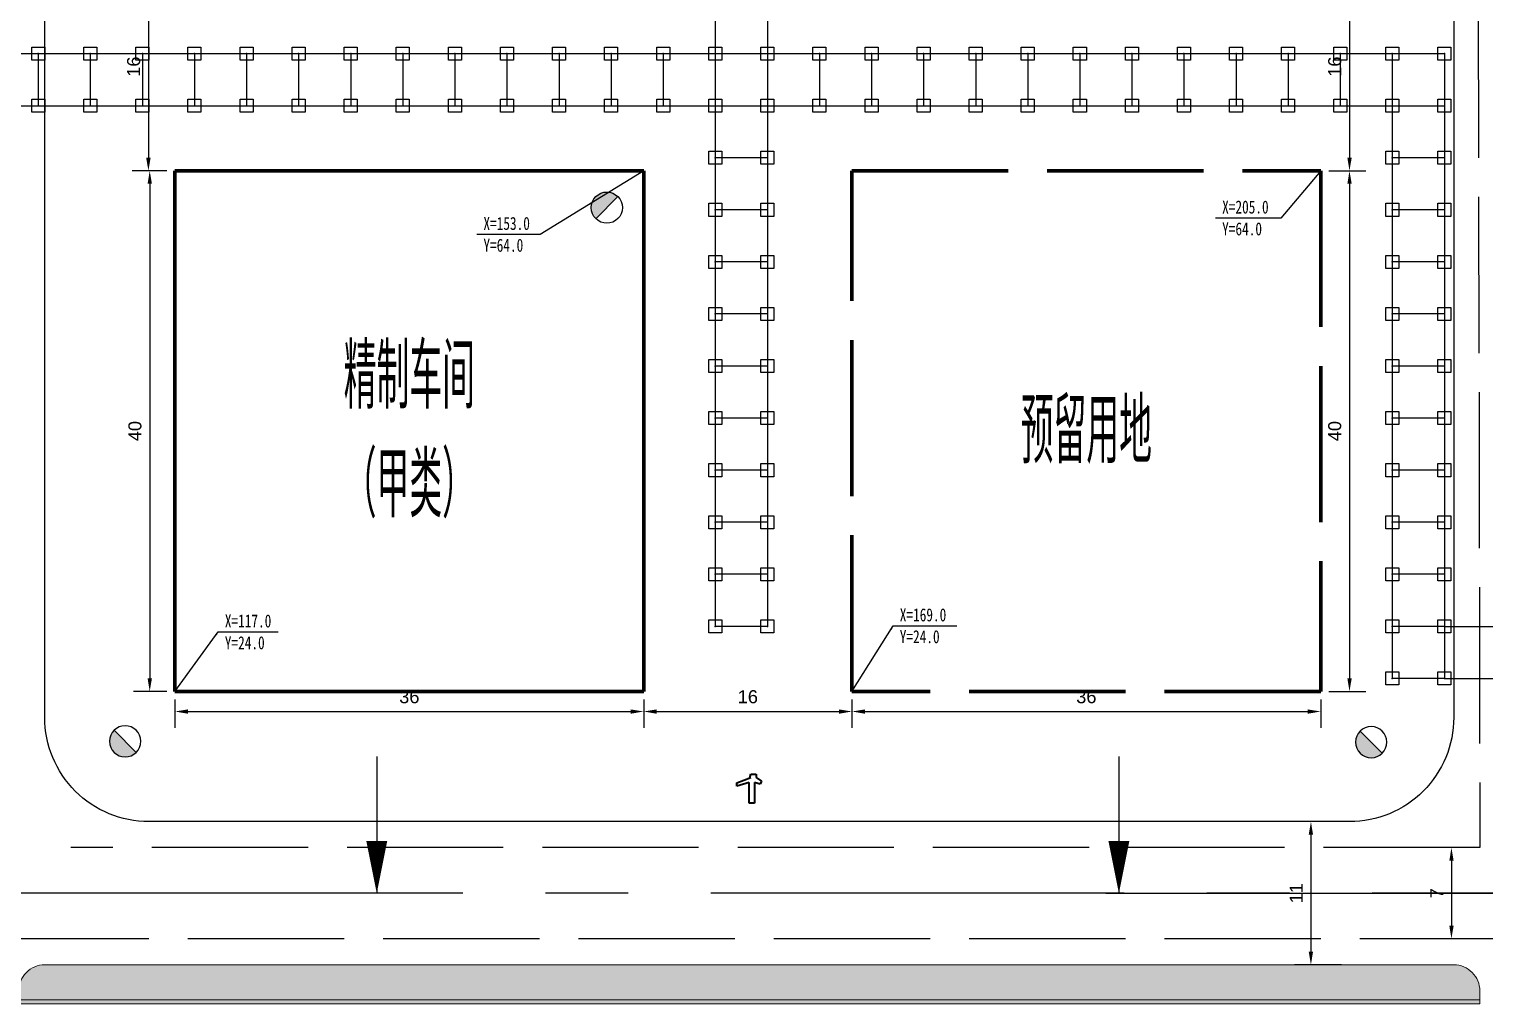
# Model space of a CAD drawing. Header units: millimetres. Extents: x 3176 to 4017, y 1682 to 2277.
# Drawn here: x 3422 to 3533.8, y 1989.2 to 2064.1 of the extents above; entities that cross this region are included whole.
import ezdxf

# ---------------------------------------------------------------- set-up
doc = ezdxf.new("R2010")
doc.units = ezdxf.units.MM
doc.linetypes.add('ACAD_ISO02W100', pattern=[15, 12, -3])
doc.linetypes.add('CENTER', pattern=[50.8, 31.75, -6.35, 6.35, -6.35])
for name, color, linetype, lineweight in [('05-建筑外围', 7, 'Continuous', 25), ('10-车间', 20, 'Continuous', 80), ('11-预留空地', 240, 'ACAD_ISO02W100', 80), ('14-消防', 12, 'Continuous', 25), ('15-管廊', 130, 'Continuous', 25), ('19-楼梯 @ 1', 126, 'Continuous', 25), ('21-消防路线', 30, 'Continuous', 25), ('23-标注', 7, 'Continuous', 25), ('25-坐标2', 7, 'Continuous', 25), ('3-围墙', 140, 'Continuous', 20), ('4-人行道内外沿', 7, 'Continuous', 20), ('5-道路线', 7, 'ACAD_ISO02W100', 25), ('6-道路中心黄线', 50, 'CENTER', 25)]:
    doc.layers.add(name, color=color, linetype=linetype, lineweight=lineweight)
doc.styles.add('5mm', font='gbenor.shx', dxfattribs={"width": 0.7, "height": 5, "bigfont": 'gbcbig.shx'})
doc.styles.add('Dim_Coord', font='txt', dxfattribs={"width": 0.75})
doc.styles.get("Standard").update_dxf_attribs({"font": 'arial.ttf'})
doc.dimstyles.new('ISO-25', dxfattribs={"dimtxt": 1, "dimasz": 1, "dimexe": 1.25, "dimexo": 0.625, "dimtad": 1, "dimdec": 1, "dimtxsty": 'Standard', "dimcen": 2.5, "dimadec": 0, "dimazin": 0, "dimtfac": 1, "dimtdec": 1, "dimtmove": 0, "dimatfit": 3, "dimfxl": 0, "dimarcsym": 0})

# ---------------------------------------------------------------- blocks, each defined once
blk = doc.blocks.new('消防拴')
at = {"layer": '6-道路中心黄线', "true_color": 0x991b1e}
h = blk.add_hatch(color=244, dxfattribs=at)
h.dxf.hatch_style = 1
h.paths.add_polyline_path([(2870.02, 1133.54, 0.668179), (2867.97, 1132.69, 0.198912), (2868.32, 1131.84)])
at = {"layer": '14-消防'}
blk.add_line((2868.32, 1131.84), (2870.02, 1133.54), dxfattribs=at)
blk.add_circle((2869.17, 1132.69), 1.2, dxfattribs=at)
blk = doc.blocks.new('*D38')
at = {"layer": '23-标注', "color": 0, "lineweight": -2, "transparency": 16777216}
for p, q in [((3432.56, 2053.17), (3430, 2053.17)), ((3431.25, 2052.17), (3431.25, 2014.17)), ((3432.56, 2013.17), (3430, 2013.17))]:
    blk.add_line(p, q, dxfattribs=at)
at = {"layer": '23-标注', "color": 0, "transparency": 16777216}
for points in [[(3431.09, 2052.17), (3431.42, 2052.17), (3431.25, 2053.17)], [(3431.09, 2014.17), (3431.42, 2014.17), (3431.25, 2013.17)]]:
    blk.add_solid(points, dxfattribs=at)
at = {"layer": 'Defpoints', "color": 0, "transparency": 16777216}
for p in [(3433.19, 2053.17), (3431.25, 2013.17), (3433.19, 2013.17)]:
    blk.add_point(p, dxfattribs=at)
at = {"layer": '23-标注', "color": 0, "transparency": 16777216, "insert": (3430.12, 2033.17), "char_height": 1, "attachment_point": 5, "rotation": 90}
blk.add_mtext('40', dxfattribs=at)
blk = doc.blocks.new('*D63')
at = {"layer": '23-标注', "color": 0, "lineweight": -2, "transparency": 16777216}
for p, q in [((3532.78, 2001.17), (3529.98, 2001.17)), ((3531.23, 2000.17), (3531.23, 1995.17)), ((3532.78, 1994.17), (3529.98, 1994.17))]:
    blk.add_line(p, q, dxfattribs=at)
at = {"layer": '23-标注', "color": 0, "transparency": 16777216}
for points in [[(3531.07, 2000.17), (3531.4, 2000.17), (3531.23, 2001.17)], [(3531.07, 1995.17), (3531.4, 1995.17), (3531.23, 1994.17)]]:
    blk.add_solid(points, dxfattribs=at)
at = {"layer": 'Defpoints', "color": 0, "transparency": 16777216}
for p in [(3533.41, 2001.17), (3531.23, 1994.17), (3533.41, 1994.17)]:
    blk.add_point(p, dxfattribs=at)
at = {"layer": '23-标注', "color": 0, "transparency": 16777216, "insert": (3530.11, 1997.67), "char_height": 1, "attachment_point": 5, "rotation": 90}
blk.add_mtext('7', dxfattribs=at)
blk = doc.blocks.new('*D64')
at = {"layer": '23-标注', "color": 0, "lineweight": -2, "transparency": 16777216}
for p, q in [((3522.78, 2003.17), (3519.19, 2003.17)), ((3520.44, 2002.17), (3520.44, 1993.17)), ((3522.78, 1992.17), (3519.19, 1992.17))]:
    blk.add_line(p, q, dxfattribs=at)
at = {"layer": '23-标注', "color": 0, "transparency": 16777216}
for points in [[(3520.27, 2002.17), (3520.6, 2002.17), (3520.44, 2003.17)], [(3520.27, 1993.17), (3520.6, 1993.17), (3520.44, 1992.17)]]:
    blk.add_solid(points, dxfattribs=at)
at = {"layer": 'Defpoints', "color": 0, "transparency": 16777216}
for p in [(3523.41, 2003.17), (3520.44, 1992.17), (3523.41, 1992.17)]:
    blk.add_point(p, dxfattribs=at)
at = {"layer": '23-标注', "color": 0, "transparency": 16777216, "insert": (3519.31, 1997.67), "char_height": 1, "attachment_point": 5, "rotation": 90}
blk.add_mtext('11', dxfattribs=at)
blk = doc.blocks.new('*D86')
at = {"layer": '23-标注', "color": 0, "lineweight": -2, "transparency": 16777216}
for p, q in [((3432.56, 2069.17), (3429.9, 2069.17)), ((3431.15, 2068.17), (3431.15, 2054.17)), ((3432.56, 2053.17), (3429.9, 2053.17))]:
    blk.add_line(p, q, dxfattribs=at)
at = {"layer": '23-标注', "color": 0, "transparency": 16777216}
for points in [[(3430.98, 2068.17), (3431.32, 2068.17), (3431.15, 2069.17)], [(3430.98, 2054.17), (3431.32, 2054.17), (3431.15, 2053.17)]]:
    blk.add_solid(points, dxfattribs=at)
at = {"layer": 'Defpoints', "color": 0, "transparency": 16777216}
for p in [(3433.19, 2069.17), (3431.15, 2053.17), (3433.19, 2053.17)]:
    blk.add_point(p, dxfattribs=at)
at = {"layer": '23-标注', "color": 0, "transparency": 16777216, "insert": (3430.02, 2061.17), "char_height": 1, "attachment_point": 5, "rotation": 90}
blk.add_mtext('16', dxfattribs=at)
blk = doc.blocks.new('*D87')
at = {"layer": '23-标注', "color": 0, "lineweight": -2, "transparency": 16777216}
for p, q in [((3469.19, 2012.54), (3469.19, 2010.38)), ((3470.19, 2011.63), (3484.19, 2011.63)), ((3485.19, 2012.54), (3485.19, 2010.38))]:
    blk.add_line(p, q, dxfattribs=at)
at = {"layer": '23-标注', "color": 0, "transparency": 16777216}
for points in [[(3470.19, 2011.79), (3470.19, 2011.46), (3469.19, 2011.63)], [(3484.19, 2011.79), (3484.19, 2011.46), (3485.19, 2011.63)]]:
    blk.add_solid(points, dxfattribs=at)
at = {"layer": 'Defpoints', "color": 0, "transparency": 16777216}
for p in [(3469.19, 2013.17), (3485.19, 2013.17), (3485.19, 2011.63)]:
    blk.add_point(p, dxfattribs=at)
at = {"layer": '23-标注', "color": 0, "transparency": 16777216, "insert": (3477.19, 2012.76), "char_height": 1, "attachment_point": 5}
blk.add_mtext('16', dxfattribs=at)
blk = doc.blocks.new('*D88')
at = {"layer": '23-标注', "color": 0, "lineweight": -2, "transparency": 16777216}
for p, q in [((3433.19, 2012.54), (3433.19, 2010.38)), ((3434.19, 2011.63), (3468.19, 2011.63)), ((3469.19, 2012.54), (3469.19, 2010.38))]:
    blk.add_line(p, q, dxfattribs=at)
at = {"layer": '23-标注', "color": 0, "transparency": 16777216}
for points in [[(3434.19, 2011.79), (3434.19, 2011.46), (3433.19, 2011.63)], [(3468.19, 2011.79), (3468.19, 2011.46), (3469.19, 2011.63)]]:
    blk.add_solid(points, dxfattribs=at)
at = {"layer": 'Defpoints', "color": 0, "transparency": 16777216}
for p in [(3433.19, 2013.17), (3469.19, 2013.17), (3469.19, 2011.63)]:
    blk.add_point(p, dxfattribs=at)
at = {"layer": '23-标注', "color": 0, "transparency": 16777216, "insert": (3451.19, 2012.76), "char_height": 1, "attachment_point": 5}
blk.add_mtext('36', dxfattribs=at)
blk = doc.blocks.new('*D90')
at = {"layer": '23-标注', "color": 0, "lineweight": -2, "transparency": 16777216}
for p, q in [((3521.81, 2053.17), (3524.65, 2053.17)), ((3523.4, 2052.17), (3523.4, 2014.17)), ((3521.81, 2013.17), (3524.65, 2013.17))]:
    blk.add_line(p, q, dxfattribs=at)
at = {"layer": '23-标注', "color": 0, "transparency": 16777216}
for points in [[(3523.24, 2052.17), (3523.57, 2052.17), (3523.4, 2053.17)], [(3523.24, 2014.17), (3523.57, 2014.17), (3523.4, 2013.17)]]:
    blk.add_solid(points, dxfattribs=at)
at = {"layer": 'Defpoints', "color": 0, "transparency": 16777216}
for p in [(3521.19, 2053.17), (3521.19, 2013.17), (3523.4, 2013.17)]:
    blk.add_point(p, dxfattribs=at)
at = {"layer": '23-标注', "color": 0, "transparency": 16777216, "insert": (3522.27, 2033.17), "char_height": 1, "attachment_point": 5, "rotation": 90}
blk.add_mtext('40', dxfattribs=at)
blk = doc.blocks.new('*D110')
at = {"layer": '23-标注', "color": 0, "lineweight": -2, "transparency": 16777216}
for p, q in [((3521.81, 2069.17), (3524.65, 2069.17)), ((3523.4, 2068.17), (3523.4, 2054.17)), ((3521.81, 2053.17), (3524.65, 2053.17))]:
    blk.add_line(p, q, dxfattribs=at)
at = {"layer": '23-标注', "color": 0, "transparency": 16777216}
for points in [[(3523.24, 2068.17), (3523.57, 2068.17), (3523.4, 2069.17)], [(3523.24, 2054.17), (3523.57, 2054.17), (3523.4, 2053.17)]]:
    blk.add_solid(points, dxfattribs=at)
at = {"layer": 'Defpoints', "color": 0, "transparency": 16777216}
for p in [(3521.19, 2069.17), (3521.19, 2053.17), (3523.4, 2053.17)]:
    blk.add_point(p, dxfattribs=at)
at = {"layer": '23-标注', "color": 0, "transparency": 16777216, "insert": (3522.27, 2061.17), "char_height": 1, "attachment_point": 5, "rotation": 90}
blk.add_mtext('16', dxfattribs=at)
blk = doc.blocks.new('*D112')
at = {"color": 0, "lineweight": -2, "transparency": 16777216}
for p, q in [((3485.19, 2012.54), (3485.19, 2010.38)), ((3486.19, 2011.63), (3520.19, 2011.63)), ((3521.19, 2012.54), (3521.19, 2010.38))]:
    blk.add_line(p, q, dxfattribs=at)
at = {"color": 0, "transparency": 16777216}
for points in [[(3486.19, 2011.79), (3486.19, 2011.46), (3485.19, 2011.63)], [(3520.19, 2011.79), (3520.19, 2011.46), (3521.19, 2011.63)]]:
    blk.add_solid(points, dxfattribs=at)
at = {"layer": 'Defpoints', "color": 0, "transparency": 16777216}
for p in [(3485.19, 2013.17), (3521.19, 2013.17), (3521.19, 2011.63)]:
    blk.add_point(p, dxfattribs=at)
at = {"color": 0, "transparency": 16777216, "insert": (3503.19, 2012.76), "char_height": 1, "attachment_point": 5}
blk.add_mtext('36', dxfattribs=at)
blk = doc.blocks.new('*U130')
at = {"insert": (-4.88, 0.33), "char_height": 1, "attachment_point": 7, "style": 'Dim_Coord', "bg_fill": 3, "box_fill_scale": 1.15, "bg_fill_color": 256, "bg_fill_transparency": 0}
blk.add_mtext(' X=153.0', dxfattribs=at)
at = {"insert": (-4.88, -0.33), "char_height": 1, "attachment_point": 1, "style": 'Dim_Coord', "bg_fill": 3, "box_fill_scale": 1.15, "bg_fill_color": 256, "bg_fill_transparency": 0}
blk.add_mtext(' Y=64.0', dxfattribs=at)
at = {"color": 0}
blk.add_line((0, 0), (-4.88, 0), dxfattribs=at)
blk = doc.blocks.new('*U131')
at = {"insert": (0, 0.33), "char_height": 1, "attachment_point": 7, "style": 'Dim_Coord', "bg_fill": 3, "box_fill_scale": 1.15, "bg_fill_color": 256, "bg_fill_transparency": 0}
blk.add_mtext(' X=117.0', dxfattribs=at)
at = {"insert": (0, -0.33), "char_height": 1, "attachment_point": 1, "style": 'Dim_Coord', "bg_fill": 3, "box_fill_scale": 1.15, "bg_fill_color": 256, "bg_fill_transparency": 0}
blk.add_mtext(' Y=24.0', dxfattribs=at)
at = {"color": 0}
blk.add_line((0, 0), (4.6, 0), dxfattribs=at)
blk = doc.blocks.new('*U132')
at = {"insert": (0, 0.33), "char_height": 1, "attachment_point": 7, "style": 'Dim_Coord', "bg_fill": 3, "box_fill_scale": 1.15, "bg_fill_color": 256, "bg_fill_transparency": 0}
blk.add_mtext(' X=169.0', dxfattribs=at)
at = {"insert": (0, -0.33), "char_height": 1, "attachment_point": 1, "style": 'Dim_Coord', "bg_fill": 3, "box_fill_scale": 1.15, "bg_fill_color": 256, "bg_fill_transparency": 0}
blk.add_mtext(' Y=24.0', dxfattribs=at)
at = {"color": 0}
blk.add_line((0, 0), (4.88, 0), dxfattribs=at)
blk = doc.blocks.new('*U133')
at = {"insert": (-5.02, 0.33), "char_height": 1, "attachment_point": 7, "style": 'Dim_Coord', "bg_fill": 3, "box_fill_scale": 1.15, "bg_fill_color": 256, "bg_fill_transparency": 0}
blk.add_mtext(' X=205.0', dxfattribs=at)
at = {"insert": (-5.02, -0.33), "char_height": 1, "attachment_point": 1, "style": 'Dim_Coord', "bg_fill": 3, "box_fill_scale": 1.15, "bg_fill_color": 256, "bg_fill_transparency": 0}
blk.add_mtext(' Y=64.0', dxfattribs=at)
at = {"color": 0}
blk.add_line((0, 0), (-5.02, 0), dxfattribs=at)

msp = doc.modelspace()

# ---------------------------------------------------------------- hatches: boundary and pattern name
at = {"layer": '05-建筑外围', "true_color": 0x58ba48}
h = msp.add_hatch(dxfattribs=at)
h.set_pattern_fill('GOST_GLASS', color=85, scale=0.1)
h.set_pattern_definition([(45, (532.95175, 1055.5772), (0.84852814, -9e-17), [0.5, -0.7]), (45, (533.1639, 1055.5772), (0.84852814, -9e-17), [0.2, -1]), (45, (532.95175, 1055.78933), (0.84852814, -9e-17), [0.2, -1])])
edge = h.paths.add_edge_path()
edge.add_line((3533.41, 1989.47), (3533.41, 1990.17))
edge.add_arc((3531.41, 1990.17), 2, 0, 90)
edge.add_line((3531.41, 1992.17), (3423.19, 1992.17))
edge.add_arc((3423.19, 1990.17), 2, 90, 180)
edge.add_line((3421.19, 1990.17), (3421.19, 1989.47))
edge.add_line((3421.19, 1989.47), (3533.41, 1989.47))
at = {"layer": '05-建筑外围'}
h = msp.add_hatch(dxfattribs=at)
h.set_pattern_fill('AR-BRSTD', color=5, scale=0.001)
h.set_pattern_definition([(0, (532.95175, 1055.5772), (0, 0.0677418), []), (90, (532.95175, 1055.5772), (-0.1016, 0.0677418), [0.0677418, -0.0677418])])
h.paths.add_polyline_path([(3533.41, 1989.47), (3421.19, 1989.47), (3421.19, 1989.17), (3533.41, 1989.17)])

# ---------------------------------------------------------------- linework, layer by layer
msp.add_lwpolyline([(3423.19, 2116.17, -0.414214), (3431.19, 2124.17), (3523.41, 2124.17, -0.414214), (3531.41, 2116.17), (3531.41, 2011.17, -0.414214), (3523.41, 2003.17), (3431.19, 2003.17, -0.414214), (3423.19, 2011.17)], format="xyb", close=True, dxfattribs=at)
at = {"layer": '10-车间'}
for p, q in [((3469.19, 2053.17), (3433.19, 2053.17)), ((3433.19, 2053.17), (3433.19, 2013.17)), ((3469.19, 2013.17), (3469.19, 2053.17)), ((3433.19, 2013.17), (3469.19, 2013.17))]:
    msp.add_line(p, q, dxfattribs=at)
at = {"layer": '11-预留空地'}
for p, q in [((3485.19, 2013.17), (3485.19, 2053.17)), ((3485.19, 2053.17), (3521.19, 2053.17)), ((3521.19, 2053.17), (3521.19, 2013.17)), ((3521.19, 2013.17), (3485.19, 2013.17))]:
    msp.add_line(p, q, dxfattribs=at)
at = {"layer": '14-消防', "lineweight": 40}
for p, q in [((3476.34, 2006.16), (3477.43, 2006.57)), ((3476.35, 2005.89), (3476.34, 2006.16)), ((3477.3, 2006.17), (3476.35, 2005.89)), ((3477.3, 2004.59), (3477.3, 2006.17)), ((3477.34, 2006.53), (3477.43, 2006.81)), ((3477.43, 2006.81), (3477.84, 2006.81)), ((3477.43, 2006.57), (3477.43, 2006.57)), ((3478.14, 2006.06), (3477.69, 2006.17)), ((3477.69, 2006.17), (3477.69, 2004.59)), ((3477.84, 2006.81), (3477.84, 2006.55)), ((3477.84, 2006.55), (3478.25, 2006.28)), ((3478.25, 2006.28), (3478.13, 2006.06)), ((3477.69, 2004.59), (3477.3, 2004.59))]:
    msp.add_line(p, q, dxfattribs=at)
at = {"layer": '15-管廊'}
for p, q in [((3474.69, 2066.17), (3474.69, 2062.17)), ((3478.69, 2066.17), (3478.69, 2062.17)), ((3418.69, 2062.17), (3422.69, 2062.17)), ((3422.19, 2062.67), (3423.19, 2062.67)), ((3422.19, 2061.67), (3422.19, 2062.67)), ((3422.69, 2062.17), (3422.69, 2058.17)), ((3422.69, 2062.17), (3426.69, 2062.17)), ((3423.19, 2062.67), (3423.19, 2061.67)), ((3426.19, 2062.67), (3427.19, 2062.67)), ((3426.19, 2061.67), (3426.19, 2062.67)), ((3426.69, 2062.17), (3426.69, 2058.17)), ((3426.69, 2062.17), (3430.69, 2062.17)), ((3427.19, 2062.67), (3427.19, 2061.67)), ((3430.19, 2062.67), (3431.19, 2062.67)), ((3430.19, 2061.67), (3430.19, 2062.67)), ((3430.69, 2062.17), (3430.69, 2058.17)), ((3430.69, 2062.17), (3434.69, 2062.17)), ((3431.19, 2062.67), (3431.19, 2061.67)), ((3434.19, 2062.67), (3435.19, 2062.67)), ((3434.19, 2061.67), (3434.19, 2062.67)), ((3434.69, 2062.17), (3434.69, 2058.17)), ((3434.69, 2062.17), (3438.69, 2062.17)), ((3435.19, 2062.67), (3435.19, 2061.67)), ((3438.19, 2062.67), (3439.19, 2062.67)), ((3438.19, 2061.67), (3438.19, 2062.67)), ((3438.69, 2062.17), (3442.69, 2062.17)), ((3438.69, 2062.17), (3438.69, 2058.17)), ((3439.19, 2062.67), (3439.19, 2061.67)), ((3442.19, 2062.67), (3443.19, 2062.67)), ((3442.19, 2061.67), (3442.19, 2062.67)), ((3442.69, 2062.17), (3442.69, 2058.17)), ((3442.69, 2062.17), (3446.69, 2062.17)), ((3443.19, 2062.67), (3443.19, 2061.67)), ((3446.19, 2062.67), (3447.19, 2062.67)), ((3446.19, 2061.67), (3446.19, 2062.67)), ((3446.69, 2062.17), (3446.69, 2058.17)), ((3446.69, 2062.17), (3450.69, 2062.17)), ((3447.19, 2062.67), (3447.19, 2061.67)), ((3450.19, 2062.67), (3451.19, 2062.67)), ((3450.19, 2061.67), (3450.19, 2062.67)), ((3450.69, 2062.17), (3450.69, 2058.17)), ((3450.69, 2062.17), (3454.69, 2062.17)), ((3451.19, 2062.67), (3451.19, 2061.67)), ((3454.19, 2062.67), (3455.19, 2062.67)), ((3454.19, 2061.67), (3454.19, 2062.67)), ((3454.69, 2062.17), (3454.69, 2058.17)), ((3454.69, 2062.17), (3458.69, 2062.17)), ((3455.19, 2062.67), (3455.19, 2061.67)), ((3458.19, 2062.67), (3459.19, 2062.67)), ((3458.19, 2061.67), (3458.19, 2062.67)), ((3458.69, 2062.17), (3458.69, 2058.17)), ((3458.69, 2062.17), (3462.69, 2062.17)), ((3459.19, 2062.67), (3459.19, 2061.67)), ((3462.19, 2062.67), (3463.19, 2062.67)), ((3462.19, 2061.67), (3462.19, 2062.67)), ((3462.69, 2062.17), (3466.69, 2062.17)), ((3462.69, 2062.17), (3462.69, 2058.17)), ((3463.19, 2062.67), (3463.19, 2061.67)), ((3466.19, 2062.67), (3467.19, 2062.67)), ((3466.19, 2061.67), (3466.19, 2062.67)), ((3466.69, 2062.17), (3466.69, 2058.17)), ((3466.69, 2062.17), (3470.69, 2062.17)), ((3467.19, 2062.67), (3467.19, 2061.67)), ((3470.19, 2062.67), (3471.19, 2062.67)), ((3470.19, 2061.67), (3470.19, 2062.67)), ((3470.69, 2062.17), (3470.69, 2058.17)), ((3470.69, 2062.17), (3474.69, 2062.17)), ((3471.19, 2062.67), (3471.19, 2061.67)), ((3474.19, 2062.67), (3475.19, 2062.67)), ((3474.19, 2061.67), (3474.19, 2062.67)), ((3474.69, 2062.17), (3474.69, 2058.17)), ((3474.69, 2062.17), (3478.69, 2062.17)), ((3475.19, 2062.67), (3475.19, 2061.67)), ((3478.19, 2062.67), (3479.19, 2062.67)), ((3478.19, 2061.67), (3478.19, 2062.67)), ((3478.69, 2062.17), (3478.69, 2058.17)), ((3478.69, 2062.17), (3482.69, 2062.17)), ((3479.19, 2062.67), (3479.19, 2061.67)), ((3482.19, 2062.67), (3483.19, 2062.67)), ((3482.19, 2061.67), (3482.19, 2062.67)), ((3482.69, 2062.17), (3482.69, 2058.17)), ((3482.69, 2062.17), (3486.69, 2062.17)), ((3483.19, 2062.67), (3483.19, 2061.67)), ((3486.19, 2062.67), (3487.19, 2062.67)), ((3486.19, 2061.67), (3486.19, 2062.67)), ((3486.69, 2062.17), (3486.69, 2058.17)), ((3486.69, 2062.17), (3490.69, 2062.17)), ((3487.19, 2062.67), (3487.19, 2061.67)), ((3490.19, 2062.67), (3491.19, 2062.67)), ((3490.19, 2061.67), (3490.19, 2062.67)), ((3490.69, 2062.17), (3490.69, 2058.17)), ((3490.69, 2062.17), (3494.69, 2062.17)), ((3491.19, 2062.67), (3491.19, 2061.67)), ((3494.19, 2062.67), (3495.19, 2062.67)), ((3494.19, 2061.67), (3494.19, 2062.67)), ((3494.69, 2062.17), (3494.69, 2058.17)), ((3494.69, 2062.17), (3498.69, 2062.17)), ((3495.19, 2062.67), (3495.19, 2061.67)), ((3498.19, 2062.67), (3499.19, 2062.67)), ((3498.19, 2061.67), (3498.19, 2062.67)), ((3498.69, 2062.17), (3498.69, 2058.17)), ((3498.69, 2062.17), (3502.69, 2062.17)), ((3499.19, 2062.67), (3499.19, 2061.67)), ((3502.19, 2062.67), (3503.19, 2062.67)), ((3502.19, 2061.67), (3502.19, 2062.67)), ((3502.69, 2062.17), (3502.69, 2058.17)), ((3502.69, 2062.17), (3506.69, 2062.17)), ((3502.69, 2062.17), (3506.69, 2062.17)), ((3503.19, 2062.67), (3503.19, 2061.67)), ((3506.19, 2062.67), (3507.19, 2062.67)), ((3506.19, 2061.67), (3506.19, 2062.67)), ((3506.19, 2062.67), (3507.19, 2062.67)), ((3506.19, 2061.67), (3506.19, 2062.67)), ((3506.69, 2062.17), (3506.69, 2058.17)), ((3506.69, 2062.17), (3506.69, 2058.17)), ((3506.69, 2062.17), (3510.69, 2062.17)), ((3507.19, 2062.67), (3507.19, 2061.67)), ((3507.19, 2062.67), (3507.19, 2061.67)), ((3510.19, 2062.67), (3511.19, 2062.67)), ((3510.19, 2061.67), (3510.19, 2062.67)), ((3510.69, 2062.17), (3510.69, 2058.17)), ((3510.69, 2062.17), (3514.69, 2062.17)), ((3511.19, 2062.67), (3511.19, 2061.67)), ((3514.19, 2062.67), (3515.19, 2062.67)), ((3514.19, 2061.67), (3514.19, 2062.67)), ((3514.69, 2062.17), (3514.69, 2058.17)), ((3514.69, 2062.17), (3518.69, 2062.17)), ((3515.19, 2062.67), (3515.19, 2061.67)), ((3518.19, 2062.67), (3519.19, 2062.67)), ((3518.19, 2061.67), (3518.19, 2062.67)), ((3518.69, 2062.17), (3518.69, 2058.17)), ((3518.69, 2062.17), (3522.69, 2062.17)), ((3519.19, 2062.67), (3519.19, 2061.67)), ((3522.19, 2062.67), (3523.19, 2062.67)), ((3522.19, 2061.67), (3522.19, 2062.67)), ((3522.69, 2062.17), (3522.69, 2058.17)), ((3522.69, 2062.17), (3526.69, 2062.17)), ((3523.19, 2062.67), (3523.19, 2061.67)), ((3526.19, 2062.67), (3527.19, 2062.67)), ((3526.19, 2061.67), (3526.19, 2062.67)), ((3526.69, 2062.17), (3526.69, 2058.17)), ((3526.69, 2062.17), (3530.69, 2062.17)), ((3527.19, 2062.67), (3527.19, 2061.67)), ((3530.19, 2062.67), (3531.19, 2062.67)), ((3530.19, 2061.67), (3530.19, 2062.67)), ((3530.69, 2062.17), (3530.69, 2058.17)), ((3531.19, 2062.67), (3531.19, 2061.67)), ((3423.19, 2061.67), (3422.19, 2061.67)), ((3427.19, 2061.67), (3426.19, 2061.67)), ((3431.19, 2061.67), (3430.19, 2061.67)), ((3435.19, 2061.67), (3434.19, 2061.67)), ((3439.19, 2061.67), (3438.19, 2061.67)), ((3443.19, 2061.67), (3442.19, 2061.67)), ((3447.19, 2061.67), (3446.19, 2061.67)), ((3451.19, 2061.67), (3450.19, 2061.67)), ((3455.19, 2061.67), (3454.19, 2061.67)), ((3459.19, 2061.67), (3458.19, 2061.67)), ((3463.19, 2061.67), (3462.19, 2061.67)), ((3467.19, 2061.67), (3466.19, 2061.67)), ((3471.19, 2061.67), (3470.19, 2061.67)), ((3475.19, 2061.67), (3474.19, 2061.67)), ((3479.19, 2061.67), (3478.19, 2061.67)), ((3483.19, 2061.67), (3482.19, 2061.67)), ((3487.19, 2061.67), (3486.19, 2061.67)), ((3491.19, 2061.67), (3490.19, 2061.67)), ((3495.19, 2061.67), (3494.19, 2061.67)), ((3499.19, 2061.67), (3498.19, 2061.67)), ((3503.19, 2061.67), (3502.19, 2061.67)), ((3507.19, 2061.67), (3506.19, 2061.67)), ((3507.19, 2061.67), (3506.19, 2061.67)), ((3511.19, 2061.67), (3510.19, 2061.67)), ((3515.19, 2061.67), (3514.19, 2061.67)), ((3519.19, 2061.67), (3518.19, 2061.67)), ((3523.19, 2061.67), (3522.19, 2061.67)), ((3527.19, 2061.67), (3526.19, 2061.67)), ((3531.19, 2061.67), (3530.19, 2061.67)), ((3422.19, 2058.67), (3423.19, 2058.67)), ((3422.19, 2057.67), (3422.19, 2058.67)), ((3423.19, 2058.67), (3423.19, 2057.67)), ((3426.19, 2058.67), (3427.19, 2058.67)), ((3426.19, 2057.67), (3426.19, 2058.67)), ((3427.19, 2058.67), (3427.19, 2057.67)), ((3430.19, 2058.67), (3431.19, 2058.67)), ((3430.19, 2057.67), (3430.19, 2058.67)), ((3431.19, 2058.67), (3431.19, 2057.67)), ((3434.19, 2058.67), (3435.19, 2058.67)), ((3434.19, 2057.67), (3434.19, 2058.67)), ((3435.19, 2058.67), (3435.19, 2057.67)), ((3438.19, 2058.67), (3439.19, 2058.67)), ((3438.19, 2057.67), (3438.19, 2058.67)), ((3439.19, 2058.67), (3439.19, 2057.67)), ((3442.19, 2058.67), (3443.19, 2058.67)), ((3442.19, 2057.67), (3442.19, 2058.67)), ((3443.19, 2058.67), (3443.19, 2057.67)), ((3446.19, 2058.67), (3447.19, 2058.67)), ((3446.19, 2057.67), (3446.19, 2058.67)), ((3447.19, 2058.67), (3447.19, 2057.67)), ((3450.19, 2058.67), (3451.19, 2058.67)), ((3450.19, 2057.67), (3450.19, 2058.67)), ((3451.19, 2058.67), (3451.19, 2057.67)), ((3454.19, 2058.67), (3455.19, 2058.67)), ((3454.19, 2057.67), (3454.19, 2058.67)), ((3455.19, 2058.67), (3455.19, 2057.67)), ((3458.19, 2058.67), (3459.19, 2058.67)), ((3458.19, 2057.67), (3458.19, 2058.67)), ((3459.19, 2058.67), (3459.19, 2057.67)), ((3462.19, 2058.67), (3463.19, 2058.67)), ((3462.19, 2057.67), (3462.19, 2058.67)), ((3463.19, 2058.67), (3463.19, 2057.67)), ((3466.19, 2058.67), (3467.19, 2058.67)), ((3466.19, 2057.67), (3466.19, 2058.67)), ((3467.19, 2058.67), (3467.19, 2057.67)), ((3470.19, 2058.67), (3471.19, 2058.67)), ((3470.19, 2057.67), (3470.19, 2058.67)), ((3471.19, 2058.67), (3471.19, 2057.67)), ((3474.19, 2058.67), (3475.19, 2058.67)), ((3474.19, 2057.67), (3474.19, 2058.67)), ((3475.19, 2058.67), (3475.19, 2057.67)), ((3478.19, 2058.67), (3479.19, 2058.67)), ((3478.19, 2057.67), (3478.19, 2058.67)), ((3479.19, 2058.67), (3479.19, 2057.67)), ((3482.19, 2058.67), (3483.19, 2058.67)), ((3482.19, 2057.67), (3482.19, 2058.67)), ((3483.19, 2058.67), (3483.19, 2057.67)), ((3486.19, 2058.67), (3487.19, 2058.67)), ((3486.19, 2057.67), (3486.19, 2058.67)), ((3487.19, 2058.67), (3487.19, 2057.67)), ((3490.19, 2058.67), (3491.19, 2058.67)), ((3490.19, 2057.67), (3490.19, 2058.67)), ((3491.19, 2058.67), (3491.19, 2057.67)), ((3494.19, 2058.67), (3495.19, 2058.67)), ((3494.19, 2057.67), (3494.19, 2058.67)), ((3495.19, 2058.67), (3495.19, 2057.67)), ((3498.19, 2058.67), (3499.19, 2058.67)), ((3498.19, 2057.67), (3498.19, 2058.67)), ((3499.19, 2058.67), (3499.19, 2057.67)), ((3502.19, 2058.67), (3503.19, 2058.67)), ((3502.19, 2057.67), (3502.19, 2058.67)), ((3503.19, 2058.67), (3503.19, 2057.67)), ((3506.19, 2058.67), (3507.19, 2058.67)), ((3506.19, 2057.67), (3506.19, 2058.67)), ((3506.19, 2058.67), (3507.19, 2058.67)), ((3506.19, 2057.67), (3506.19, 2058.67)), ((3507.19, 2058.67), (3507.19, 2057.67)), ((3507.19, 2058.67), (3507.19, 2057.67)), ((3510.19, 2058.67), (3511.19, 2058.67)), ((3510.19, 2057.67), (3510.19, 2058.67)), ((3511.19, 2058.67), (3511.19, 2057.67)), ((3514.19, 2058.67), (3515.19, 2058.67)), ((3514.19, 2057.67), (3514.19, 2058.67)), ((3515.19, 2058.67), (3515.19, 2057.67)), ((3518.19, 2058.67), (3519.19, 2058.67)), ((3518.19, 2057.67), (3518.19, 2058.67)), ((3519.19, 2058.67), (3519.19, 2057.67)), ((3522.19, 2058.67), (3523.19, 2058.67)), ((3522.19, 2057.67), (3522.19, 2058.67)), ((3523.19, 2058.67), (3523.19, 2057.67)), ((3526.19, 2058.67), (3527.19, 2058.67)), ((3526.19, 2057.67), (3526.19, 2058.67)), ((3527.19, 2058.67), (3527.19, 2057.67)), ((3530.19, 2058.67), (3531.19, 2058.67)), ((3530.19, 2057.67), (3530.19, 2058.67)), ((3531.19, 2058.67), (3531.19, 2057.67)), ((3418.69, 2058.17), (3422.69, 2058.17)), ((3423.19, 2057.67), (3422.19, 2057.67)), ((3422.69, 2058.17), (3426.69, 2058.17)), ((3427.19, 2057.67), (3426.19, 2057.67)), ((3426.69, 2058.17), (3430.69, 2058.17)), ((3431.19, 2057.67), (3430.19, 2057.67)), ((3430.69, 2058.17), (3434.69, 2058.17)), ((3435.19, 2057.67), (3434.19, 2057.67)), ((3434.69, 2058.17), (3438.69, 2058.17)), ((3439.19, 2057.67), (3438.19, 2057.67)), ((3438.69, 2058.17), (3442.69, 2058.17)), ((3443.19, 2057.67), (3442.19, 2057.67)), ((3442.69, 2058.17), (3446.69, 2058.17)), ((3447.19, 2057.67), (3446.19, 2057.67)), ((3446.69, 2058.17), (3450.69, 2058.17)), ((3451.19, 2057.67), (3450.19, 2057.67)), ((3450.69, 2058.17), (3454.69, 2058.17)), ((3455.19, 2057.67), (3454.19, 2057.67)), ((3454.69, 2058.17), (3458.69, 2058.17)), ((3459.19, 2057.67), (3458.19, 2057.67)), ((3458.69, 2058.17), (3462.69, 2058.17)), ((3463.19, 2057.67), (3462.19, 2057.67)), ((3462.69, 2058.17), (3466.69, 2058.17)), ((3467.19, 2057.67), (3466.19, 2057.67)), ((3466.69, 2058.17), (3470.69, 2058.17)), ((3471.19, 2057.67), (3470.19, 2057.67)), ((3470.69, 2058.17), (3474.69, 2058.17)), ((3475.19, 2057.67), (3474.19, 2057.67)), ((3474.69, 2058.17), (3478.69, 2058.17)), ((3474.69, 2058.17), (3474.69, 2054.17)), ((3479.19, 2057.67), (3478.19, 2057.67)), ((3478.69, 2058.17), (3482.69, 2058.17)), ((3478.69, 2058.17), (3478.69, 2054.17)), ((3483.19, 2057.67), (3482.19, 2057.67)), ((3482.69, 2058.17), (3486.69, 2058.17)), ((3487.19, 2057.67), (3486.19, 2057.67)), ((3486.69, 2058.17), (3490.69, 2058.17)), ((3491.19, 2057.67), (3490.19, 2057.67)), ((3490.69, 2058.17), (3494.69, 2058.17)), ((3495.19, 2057.67), (3494.19, 2057.67)), ((3494.69, 2058.17), (3498.69, 2058.17)), ((3499.19, 2057.67), (3498.19, 2057.67)), ((3498.69, 2058.17), (3502.69, 2058.17)), ((3503.19, 2057.67), (3502.19, 2057.67)), ((3502.69, 2058.17), (3506.69, 2058.17)), ((3502.69, 2058.17), (3506.69, 2058.17)), ((3507.19, 2057.67), (3506.19, 2057.67)), ((3507.19, 2057.67), (3506.19, 2057.67)), ((3506.69, 2058.17), (3510.69, 2058.17)), ((3511.19, 2057.67), (3510.19, 2057.67)), ((3510.69, 2058.17), (3514.69, 2058.17)), ((3515.19, 2057.67), (3514.19, 2057.67)), ((3514.69, 2058.17), (3518.69, 2058.17)), ((3519.19, 2057.67), (3518.19, 2057.67)), ((3518.69, 2058.17), (3522.69, 2058.17)), ((3523.19, 2057.67), (3522.19, 2057.67)), ((3522.69, 2058.17), (3526.69, 2058.17)), ((3527.19, 2057.67), (3526.19, 2057.67)), ((3526.69, 2058.17), (3530.69, 2058.17)), ((3526.69, 2058.17), (3526.69, 2054.17)), ((3531.19, 2057.67), (3530.19, 2057.67)), ((3530.69, 2058.17), (3530.69, 2054.17)), ((3474.19, 2053.67), (3474.19, 2054.67)), ((3474.19, 2054.67), (3475.19, 2054.67)), ((3478.69, 2054.17), (3474.69, 2054.17)), ((3474.69, 2054.17), (3474.69, 2050.17)), ((3475.19, 2054.67), (3475.19, 2053.67)), ((3478.19, 2053.67), (3478.19, 2054.67)), ((3478.19, 2054.67), (3479.19, 2054.67)), ((3478.69, 2054.17), (3478.69, 2050.17)), ((3479.19, 2054.67), (3479.19, 2053.67)), ((3526.19, 2053.67), (3526.19, 2054.67)), ((3526.19, 2054.67), (3527.19, 2054.67)), ((3530.69, 2054.17), (3526.69, 2054.17)), ((3526.69, 2054.17), (3526.69, 2050.17)), ((3527.19, 2054.67), (3527.19, 2053.67)), ((3530.19, 2053.67), (3530.19, 2054.67)), ((3530.19, 2054.67), (3531.19, 2054.67)), ((3530.69, 2054.17), (3530.69, 2050.17)), ((3531.19, 2054.67), (3531.19, 2053.67)), ((3475.19, 2053.67), (3474.19, 2053.67)), ((3479.19, 2053.67), (3478.19, 2053.67)), ((3527.19, 2053.67), (3526.19, 2053.67)), ((3531.19, 2053.67), (3530.19, 2053.67)), ((3474.19, 2049.67), (3474.19, 2050.67)), ((3474.19, 2050.67), (3475.19, 2050.67)), ((3475.19, 2050.67), (3475.19, 2049.67)), ((3478.19, 2049.67), (3478.19, 2050.67)), ((3478.19, 2050.67), (3479.19, 2050.67)), ((3479.19, 2050.67), (3479.19, 2049.67)), ((3526.19, 2049.67), (3526.19, 2050.67)), ((3526.19, 2050.67), (3527.19, 2050.67)), ((3527.19, 2050.67), (3527.19, 2049.67)), ((3530.19, 2049.67), (3530.19, 2050.67)), ((3530.19, 2050.67), (3531.19, 2050.67)), ((3531.19, 2050.67), (3531.19, 2049.67)), ((3475.19, 2049.67), (3474.19, 2049.67)), ((3478.69, 2050.17), (3474.69, 2050.17)), ((3474.69, 2050.17), (3474.69, 2046.17)), ((3479.19, 2049.67), (3478.19, 2049.67)), ((3478.69, 2050.17), (3478.69, 2046.17)), ((3527.19, 2049.67), (3526.19, 2049.67)), ((3530.69, 2050.17), (3526.69, 2050.17)), ((3526.69, 2050.17), (3526.69, 2046.17)), ((3531.19, 2049.67), (3530.19, 2049.67)), ((3530.69, 2050.17), (3530.69, 2046.17)), ((3474.19, 2045.67), (3474.19, 2046.67)), ((3474.19, 2046.67), (3475.19, 2046.67)), ((3478.69, 2046.17), (3474.69, 2046.17)), ((3474.69, 2046.17), (3474.69, 2042.17)), ((3475.19, 2046.67), (3475.19, 2045.67)), ((3478.19, 2045.67), (3478.19, 2046.67)), ((3478.19, 2046.67), (3479.19, 2046.67)), ((3478.69, 2046.17), (3478.69, 2042.17)), ((3479.19, 2046.67), (3479.19, 2045.67)), ((3526.19, 2045.67), (3526.19, 2046.67)), ((3526.19, 2046.67), (3527.19, 2046.67)), ((3530.69, 2046.17), (3526.69, 2046.17)), ((3526.69, 2046.17), (3526.69, 2042.17)), ((3527.19, 2046.67), (3527.19, 2045.67)), ((3530.19, 2045.67), (3530.19, 2046.67)), ((3530.19, 2046.67), (3531.19, 2046.67)), ((3530.69, 2046.17), (3530.69, 2042.17)), ((3531.19, 2046.67), (3531.19, 2045.67)), ((3475.19, 2045.67), (3474.19, 2045.67)), ((3479.19, 2045.67), (3478.19, 2045.67)), ((3527.19, 2045.67), (3526.19, 2045.67)), ((3531.19, 2045.67), (3530.19, 2045.67)), ((3474.19, 2041.67), (3474.19, 2042.67)), ((3474.19, 2042.67), (3475.19, 2042.67)), ((3478.69, 2042.17), (3474.69, 2042.17)), ((3474.69, 2042.17), (3474.69, 2038.17)), ((3475.19, 2042.67), (3475.19, 2041.67)), ((3478.19, 2041.67), (3478.19, 2042.67)), ((3478.19, 2042.67), (3479.19, 2042.67)), ((3478.69, 2042.17), (3478.69, 2038.17)), ((3479.19, 2042.67), (3479.19, 2041.67)), ((3526.19, 2041.67), (3526.19, 2042.67)), ((3526.19, 2042.67), (3527.19, 2042.67)), ((3530.69, 2042.17), (3526.69, 2042.17)), ((3526.69, 2042.17), (3526.69, 2038.17)), ((3527.19, 2042.67), (3527.19, 2041.67)), ((3530.19, 2041.67), (3530.19, 2042.67)), ((3530.19, 2042.67), (3531.19, 2042.67)), ((3530.69, 2042.17), (3530.69, 2038.17)), ((3531.19, 2042.67), (3531.19, 2041.67)), ((3475.19, 2041.67), (3474.19, 2041.67)), ((3479.19, 2041.67), (3478.19, 2041.67)), ((3527.19, 2041.67), (3526.19, 2041.67)), ((3531.19, 2041.67), (3530.19, 2041.67)), ((3474.19, 2037.67), (3474.19, 2038.67)), ((3474.19, 2038.67), (3475.19, 2038.67)), ((3475.19, 2038.67), (3475.19, 2037.67)), ((3478.19, 2037.67), (3478.19, 2038.67)), ((3478.19, 2038.67), (3479.19, 2038.67)), ((3479.19, 2038.67), (3479.19, 2037.67)), ((3526.19, 2037.67), (3526.19, 2038.67)), ((3526.19, 2038.67), (3527.19, 2038.67)), ((3527.19, 2038.67), (3527.19, 2037.67)), ((3530.19, 2037.67), (3530.19, 2038.67)), ((3530.19, 2038.67), (3531.19, 2038.67)), ((3531.19, 2038.67), (3531.19, 2037.67)), ((3475.19, 2037.67), (3474.19, 2037.67)), ((3478.69, 2038.17), (3474.69, 2038.17)), ((3474.69, 2038.17), (3474.69, 2034.17)), ((3479.19, 2037.67), (3478.19, 2037.67)), ((3478.69, 2038.17), (3478.69, 2034.17)), ((3527.19, 2037.67), (3526.19, 2037.67)), ((3530.69, 2038.17), (3526.69, 2038.17)), ((3526.69, 2038.17), (3526.69, 2034.17)), ((3531.19, 2037.67), (3530.19, 2037.67)), ((3530.69, 2038.17), (3530.69, 2034.17)), ((3474.19, 2033.67), (3474.19, 2034.67)), ((3474.19, 2034.67), (3475.19, 2034.67)), ((3478.69, 2034.17), (3474.69, 2034.17)), ((3474.69, 2034.17), (3474.69, 2030.17)), ((3475.19, 2034.67), (3475.19, 2033.67)), ((3478.19, 2033.67), (3478.19, 2034.67)), ((3478.19, 2034.67), (3479.19, 2034.67)), ((3478.69, 2034.17), (3478.69, 2030.17)), ((3479.19, 2034.67), (3479.19, 2033.67)), ((3526.19, 2033.67), (3526.19, 2034.67)), ((3526.19, 2034.67), (3527.19, 2034.67)), ((3530.69, 2034.17), (3526.69, 2034.17)), ((3526.69, 2034.17), (3526.69, 2030.17)), ((3527.19, 2034.67), (3527.19, 2033.67)), ((3530.19, 2033.67), (3530.19, 2034.67)), ((3530.19, 2034.67), (3531.19, 2034.67)), ((3530.69, 2034.17), (3530.69, 2030.17)), ((3531.19, 2034.67), (3531.19, 2033.67)), ((3475.19, 2033.67), (3474.19, 2033.67)), ((3479.19, 2033.67), (3478.19, 2033.67)), ((3527.19, 2033.67), (3526.19, 2033.67)), ((3531.19, 2033.67), (3530.19, 2033.67)), ((3474.19, 2029.67), (3474.19, 2030.67)), ((3474.19, 2030.67), (3475.19, 2030.67)), ((3475.19, 2030.67), (3475.19, 2029.67)), ((3478.19, 2029.67), (3478.19, 2030.67)), ((3478.19, 2030.67), (3479.19, 2030.67)), ((3479.19, 2030.67), (3479.19, 2029.67)), ((3526.19, 2029.67), (3526.19, 2030.67)), ((3526.19, 2030.67), (3527.19, 2030.67)), ((3527.19, 2030.67), (3527.19, 2029.67)), ((3530.19, 2029.67), (3530.19, 2030.67)), ((3530.19, 2030.67), (3531.19, 2030.67)), ((3531.19, 2030.67), (3531.19, 2029.67)), ((3475.19, 2029.67), (3474.19, 2029.67)), ((3478.69, 2030.17), (3474.69, 2030.17)), ((3474.69, 2030.17), (3474.69, 2026.17)), ((3479.19, 2029.67), (3478.19, 2029.67)), ((3478.69, 2030.17), (3478.69, 2026.17)), ((3527.19, 2029.67), (3526.19, 2029.67)), ((3530.69, 2030.17), (3526.69, 2030.17)), ((3526.69, 2030.17), (3526.69, 2026.17)), ((3531.19, 2029.67), (3530.19, 2029.67)), ((3530.69, 2030.17), (3530.69, 2026.17)), ((3474.19, 2025.67), (3474.19, 2026.67)), ((3474.19, 2026.67), (3475.19, 2026.67)), ((3478.69, 2026.17), (3474.69, 2026.17)), ((3474.69, 2026.17), (3474.69, 2022.17)), ((3475.19, 2026.67), (3475.19, 2025.67)), ((3478.19, 2025.67), (3478.19, 2026.67)), ((3478.19, 2026.67), (3479.19, 2026.67)), ((3478.69, 2026.17), (3478.69, 2022.17)), ((3479.19, 2026.67), (3479.19, 2025.67)), ((3526.19, 2025.67), (3526.19, 2026.67)), ((3526.19, 2026.67), (3527.19, 2026.67)), ((3530.69, 2026.17), (3526.69, 2026.17)), ((3526.69, 2026.17), (3526.69, 2022.17)), ((3527.19, 2026.67), (3527.19, 2025.67)), ((3530.19, 2025.67), (3530.19, 2026.67)), ((3530.19, 2026.67), (3531.19, 2026.67)), ((3530.69, 2026.17), (3530.69, 2022.17)), ((3531.19, 2026.67), (3531.19, 2025.67)), ((3475.19, 2025.67), (3474.19, 2025.67)), ((3479.19, 2025.67), (3478.19, 2025.67)), ((3527.19, 2025.67), (3526.19, 2025.67)), ((3531.19, 2025.67), (3530.19, 2025.67)), ((3474.19, 2021.67), (3474.19, 2022.67)), ((3474.19, 2022.67), (3475.19, 2022.67)), ((3475.19, 2021.67), (3474.19, 2021.67)), ((3478.69, 2022.17), (3474.69, 2022.17)), ((3474.69, 2022.17), (3474.69, 2018.17)), ((3475.19, 2022.67), (3475.19, 2021.67)), ((3478.19, 2021.67), (3478.19, 2022.67)), ((3478.19, 2022.67), (3479.19, 2022.67)), ((3479.19, 2021.67), (3478.19, 2021.67)), ((3478.69, 2022.17), (3478.69, 2018.17)), ((3479.19, 2022.67), (3479.19, 2021.67)), ((3526.19, 2021.67), (3526.19, 2022.67)), ((3526.19, 2022.67), (3527.19, 2022.67)), ((3527.19, 2021.67), (3526.19, 2021.67)), ((3530.69, 2022.17), (3526.69, 2022.17)), ((3526.69, 2022.17), (3526.69, 2018.17)), ((3527.19, 2022.67), (3527.19, 2021.67)), ((3530.19, 2021.67), (3530.19, 2022.67)), ((3530.19, 2022.67), (3531.19, 2022.67)), ((3531.19, 2021.67), (3530.19, 2021.67)), ((3530.69, 2022.17), (3530.69, 2018.17)), ((3531.19, 2022.67), (3531.19, 2021.67)), ((3474.19, 2017.67), (3474.19, 2018.67)), ((3474.19, 2018.67), (3475.19, 2018.67)), ((3475.19, 2018.67), (3475.19, 2017.67)), ((3478.19, 2017.67), (3478.19, 2018.67)), ((3478.19, 2018.67), (3479.19, 2018.67)), ((3479.19, 2018.67), (3479.19, 2017.67)), ((3526.19, 2017.67), (3526.19, 2018.67)), ((3526.19, 2018.67), (3527.19, 2018.67)), ((3527.19, 2018.67), (3527.19, 2017.67)), ((3530.19, 2017.67), (3530.19, 2018.67)), ((3530.19, 2018.67), (3531.19, 2018.67)), ((3531.19, 2018.67), (3531.19, 2017.67)), ((3475.19, 2017.67), (3474.19, 2017.67)), ((3478.69, 2018.17), (3474.69, 2018.17)), ((3479.19, 2017.67), (3478.19, 2017.67)), ((3527.19, 2017.67), (3526.19, 2017.67)), ((3530.69, 2018.17), (3526.69, 2018.17)), ((3526.69, 2018.17), (3526.69, 2014.17)), ((3531.19, 2017.67), (3530.19, 2017.67)), ((3530.69, 2018.17), (3534.69, 2018.17)), ((3530.69, 2018.17), (3530.69, 2014.17)), ((3526.19, 2013.67), (3526.19, 2014.67)), ((3526.19, 2014.67), (3527.19, 2014.67)), ((3530.69, 2014.17), (3526.69, 2014.17)), ((3527.19, 2014.67), (3527.19, 2013.67)), ((3530.19, 2013.67), (3530.19, 2014.67)), ((3530.19, 2014.67), (3531.19, 2014.67)), ((3530.69, 2014.17), (3534.69, 2014.17)), ((3531.19, 2014.67), (3531.19, 2013.67)), ((3527.19, 2013.67), (3526.19, 2013.67)), ((3531.19, 2013.67), (3530.19, 2013.67))]:
    msp.add_line(p, q, dxfattribs=at)
for p in [(3422.69, 2062.17), (3422.69, 2062.17), (3426.69, 2062.17), (3426.69, 2062.17), (3430.69, 2062.17), (3430.69, 2062.17), (3434.69, 2062.17), (3434.69, 2062.17), (3438.69, 2062.17), (3438.69, 2062.17), (3442.69, 2062.17), (3442.69, 2062.17), (3446.69, 2062.17), (3446.69, 2062.17), (3450.69, 2062.17), (3450.69, 2062.17), (3454.69, 2062.17), (3454.69, 2062.17), (3458.69, 2062.17), (3458.69, 2062.17), (3462.69, 2062.17), (3462.69, 2062.17), (3466.69, 2062.17), (3466.69, 2062.17), (3470.69, 2062.17), (3470.69, 2062.17), (3474.69, 2062.17), (3474.69, 2062.17), (3478.69, 2062.17), (3478.69, 2062.17), (3482.69, 2062.17), (3482.69, 2062.17), (3486.69, 2062.17), (3486.69, 2062.17), (3490.69, 2062.17), (3490.69, 2062.17), (3494.69, 2062.17), (3494.69, 2062.17), (3498.69, 2062.17), (3498.69, 2062.17), (3502.69, 2062.17), (3502.69, 2062.17), (3506.69, 2062.17), (3506.69, 2062.17), (3506.69, 2062.17), (3506.69, 2062.17), (3510.69, 2062.17), (3510.69, 2062.17), (3514.69, 2062.17), (3514.69, 2062.17), (3518.69, 2062.17), (3518.69, 2062.17), (3522.69, 2062.17), (3522.69, 2062.17), (3526.69, 2062.17), (3526.69, 2062.17), (3530.69, 2062.17), (3530.69, 2062.17), (3422.69, 2058.17), (3422.69, 2058.17), (3426.69, 2058.17), (3426.69, 2058.17), (3430.69, 2058.17), (3430.69, 2058.17), (3434.69, 2058.17), (3434.69, 2058.17), (3438.69, 2058.17), (3438.69, 2058.17), (3442.69, 2058.17), (3442.69, 2058.17), (3446.69, 2058.17), (3446.69, 2058.17), (3450.69, 2058.17), (3450.69, 2058.17), (3454.69, 2058.17), (3454.69, 2058.17), (3458.69, 2058.17), (3458.69, 2058.17), (3462.69, 2058.17), (3462.69, 2058.17), (3466.69, 2058.17), (3466.69, 2058.17), (3470.69, 2058.17), (3470.69, 2058.17), (3474.69, 2058.17), (3474.69, 2058.17), (3478.69, 2058.17), (3478.69, 2058.17), (3482.69, 2058.17), (3482.69, 2058.17), (3486.69, 2058.17), (3486.69, 2058.17), (3490.69, 2058.17), (3490.69, 2058.17), (3494.69, 2058.17), (3494.69, 2058.17), (3498.69, 2058.17), (3498.69, 2058.17), (3502.69, 2058.17), (3502.69, 2058.17), (3506.69, 2058.17), (3506.69, 2058.17), (3506.69, 2058.17), (3506.69, 2058.17), (3510.69, 2058.17), (3510.69, 2058.17), (3514.69, 2058.17), (3514.69, 2058.17), (3518.69, 2058.17), (3518.69, 2058.17), (3522.69, 2058.17), (3522.69, 2058.17), (3526.69, 2058.17), (3526.69, 2058.17), (3530.69, 2058.17), (3530.69, 2058.17), (3474.69, 2054.17), (3474.69, 2054.17), (3478.69, 2054.17), (3478.69, 2054.17), (3526.69, 2054.17), (3526.69, 2054.17), (3530.69, 2054.17), (3530.69, 2054.17), (3474.69, 2050.17), (3474.69, 2050.17), (3478.69, 2050.17), (3478.69, 2050.17), (3526.69, 2050.17), (3526.69, 2050.17), (3530.69, 2050.17), (3530.69, 2050.17), (3474.69, 2046.17), (3474.69, 2046.17), (3478.69, 2046.17), (3478.69, 2046.17), (3526.69, 2046.17), (3526.69, 2046.17), (3530.69, 2046.17), (3530.69, 2046.17), (3474.69, 2042.17), (3474.69, 2042.17), (3478.69, 2042.17), (3478.69, 2042.17), (3526.69, 2042.17), (3526.69, 2042.17), (3530.69, 2042.17), (3530.69, 2042.17), (3474.69, 2038.17), (3474.69, 2038.17), (3478.69, 2038.17), (3478.69, 2038.17), (3526.69, 2038.17), (3526.69, 2038.17), (3530.69, 2038.17), (3530.69, 2038.17), (3474.69, 2034.17), (3474.69, 2034.17), (3478.69, 2034.17), (3478.69, 2034.17), (3526.69, 2034.17), (3526.69, 2034.17), (3530.69, 2034.17), (3530.69, 2034.17), (3474.69, 2030.17), (3474.69, 2030.17), (3478.69, 2030.17), (3478.69, 2030.17), (3526.69, 2030.17), (3526.69, 2030.17), (3530.69, 2030.17), (3530.69, 2030.17), (3474.69, 2026.17), (3474.69, 2026.17), (3478.69, 2026.17), (3478.69, 2026.17), (3526.69, 2026.17), (3526.69, 2026.17), (3530.69, 2026.17), (3530.69, 2026.17), (3474.69, 2022.17), (3474.69, 2022.17), (3478.69, 2022.17), (3478.69, 2022.17), (3526.69, 2022.17), (3526.69, 2022.17), (3530.69, 2022.17), (3530.69, 2022.17), (3474.69, 2018.17), (3474.69, 2018.17), (3478.69, 2018.17), (3478.69, 2018.17), (3526.69, 2018.17), (3526.69, 2018.17), (3530.69, 2018.17), (3530.69, 2018.17), (3526.69, 2014.17), (3526.69, 2014.17), (3530.69, 2014.17), (3530.69, 2014.17)]:
    msp.add_point(p, dxfattribs=at)
at = {"layer": '21-消防路线'}
for p, q in [((3448.69, 2008.17), (3448.69, 1997.67)), ((3505.69, 2008.17), (3505.69, 1997.67)), ((3448.69, 1997.67), (3417.69, 1997.67)), ((3504.69, 1997.67), (3535.79, 1997.67))]:
    msp.add_line(p, q, dxfattribs=at)
for points in [[(3448.69, 2001.67, 1.6, 0, 0), (3448.69, 1997.67, 0, 0, 0)], [(3505.69, 2001.67, 1.6, 0, 0), (3505.69, 1997.67, 0, 0, 0)]]:
    msp.add_lwpolyline(points, format="xyseb", dxfattribs=at)
at = {"layer": '3-围墙'}
msp.add_line((3533.41, 1989.47), (3533.41, 1989.17), dxfattribs=at)
for points in [[(3533.41, 1989.47), (3421.19, 1989.47)], [(3533.41, 1989.17), (3421.19, 1989.17)]]:
    msp.add_lwpolyline(points, dxfattribs=at)
at = {"layer": '4-人行道内外沿'}
msp.add_lwpolyline([(3533.41, 1989.47), (3533.41, 1990.17, 0.414214), (3531.41, 1992.17), (3423.19, 1992.17, 0.414214), (3421.19, 1990.17), (3421.19, 1989.47)], format="xyb", dxfattribs=at)
at = {"layer": '5-道路线'}
msp.add_line((3533.19, 2126.17), (3533.41, 2001.17), dxfattribs=at)
msp.add_lwpolyline([(3321.19, 2204.17), (3611.19, 2204.17), (3611.19, 1994.17), (3321.19, 1994.17)], close=True, dxfattribs=at)
msp.add_lwpolyline([(3533.41, 2001.17), (3425.19, 2001.17)], dxfattribs=at)
at = {"layer": '6-道路中心黄线'}
msp.add_lwpolyline([(3324.96, 2200.67), (3607.69, 2200.67), (3607.69, 1997.67), (3324.96, 1997.67)], close=True, dxfattribs=at)

# ---------------------------------------------------------------- block references
msp.add_blockref('消防拴', (597.19, 917.65), dxfattribs=at)
at = {"layer": '6-道路中心黄线', "xscale": -1, "rotation": 180}
for p in [(560.19, 3142.03), (655.9, 3141.97)]:
    msp.add_blockref('消防拴', p, dxfattribs=at)

# ---------------------------------------------------------------- texts
at = {"layer": '19-楼梯 @ 1', "char_height": 5, "attachment_point": 5, "style": '5mm'}
for s, insert in [('{\\C7;精制车间\\P（甲类）}', (3451.19, 2033.17)), ('{\\C7;预留用地}', (3503.19, 2033.17))]:
    msp.add_mtext_dynamic_manual_height_columns(s, width=16.9178, gutter_width=12.5, heights=[35.73], dxfattribs=dict(at, insert=insert))

# ---------------------------------------------------------------- dimensions: what is measured, and where the dimension line sits
dim = msp.add_linear_dim(base=(3521.19, 2011.63), p1=(3485.19, 2013.17), p2=(3521.19, 2013.17), dimstyle='ISO-25')
dim.commit()
dim.dimension.update_dxf_attribs({"geometry": '*D112', "text_midpoint": (3503.19, 2012.76)})
at = {"layer": '23-标注'}
for base, p1, p2, picture, middle in [((3431.15, 2053.17), (3433.19, 2069.17), (3433.19, 2053.17), '*D86', (3430.02, 2061.17)), ((3523.4, 2053.17), (3521.19, 2069.17), (3521.19, 2053.17), '*D110', (3522.27, 2061.17)), ((3431.25, 2013.17), (3433.19, 2053.17), (3433.19, 2013.17), '*D38', (3430.12, 2033.17)), ((3523.4, 2013.17), (3521.19, 2053.17), (3521.19, 2013.17), '*D90', (3522.27, 2033.17)), ((3520.44, 1992.17), (3523.41, 2003.17), (3523.41, 1992.17), '*D64', (3519.31, 1997.67)), ((3531.23, 1994.17), (3533.41, 2001.17), (3533.41, 1994.17), '*D63', (3530.11, 1997.67))]:
    dim = msp.add_linear_dim(base=base, p1=p1, p2=p2, angle=90, dimstyle='ISO-25', dxfattribs=at)
    dim.commit()
    dim.dimension.update_dxf_attribs({"geometry": picture, "text_midpoint": middle})
for base, p1, p2, picture, middle in [((3469.19, 2011.63), (3433.19, 2013.17), (3469.19, 2013.17), '*D88', (3451.19, 2012.76)), ((3485.19, 2011.63), (3469.19, 2013.17), (3485.19, 2013.17), '*D87', (3477.19, 2012.76))]:
    dim = msp.add_linear_dim(base=base, p1=p1, p2=p2, dimstyle='ISO-25', dxfattribs=at)
    dim.commit()
    dim.dimension.update_dxf_attribs({"geometry": picture, "text_midpoint": middle})

# ---------------------------------------------------------------- next in the draw order: block references
at = {"layer": '25-坐标2'}
for name, p in [('*U133', (3518.13, 2049.54)), ('*U130', (3461.25, 2048.28)), ('*U132', (3488.35, 2018.21)), ('*U131', (3436.51, 2017.74))]:
    msp.add_blockref(name, p, dxfattribs=at)

# ---------------------------------------------------------------- next in the draw order: leaders
for points in [[(3469.19, 2053.17), (3461.25, 2048.28)], [(3521.19, 2053.17), (3518.13, 2049.54)], [(3485.19, 2013.17), (3488.35, 2018.21)], [(3433.19, 2013.17), (3436.51, 2017.74)]]:
    msp.add_leader(points, dimstyle='ISO-25', override={"dimldrblk": 'None'}, dxfattribs=at)

doc.saveas('drawing.dxf')
